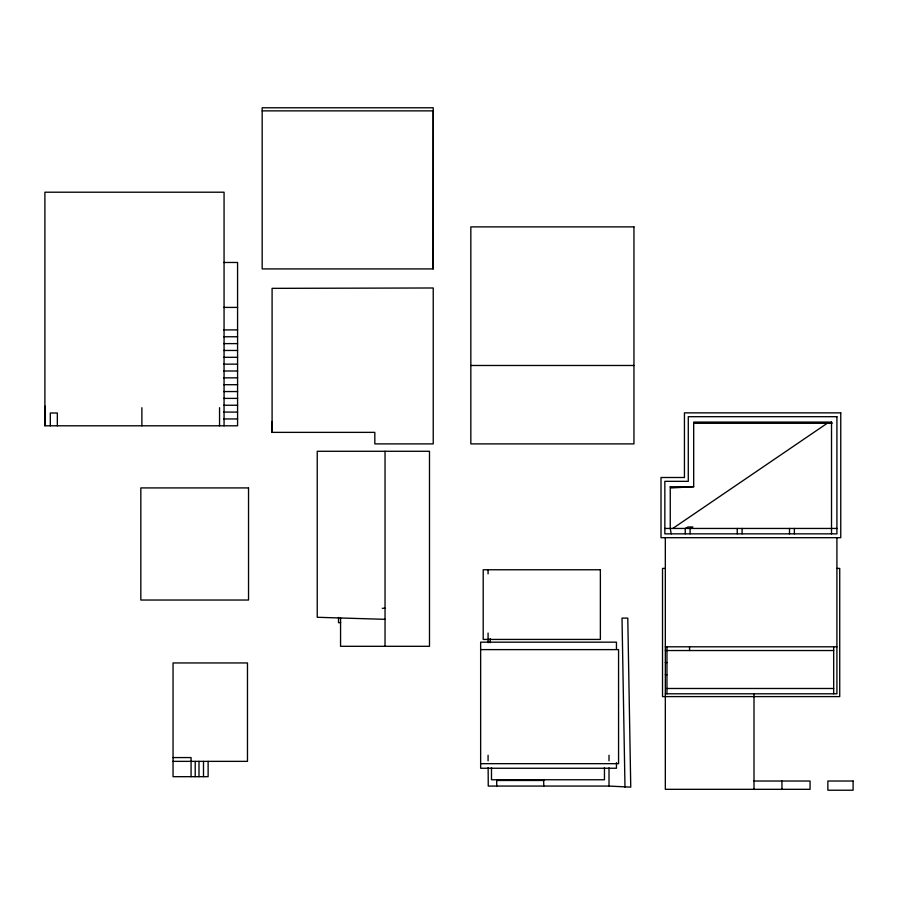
<?xml version="1.0" encoding="UTF-8"?>
<svg xmlns="http://www.w3.org/2000/svg" width="898" height="898" viewBox="0 0 898 898"><rect width="100%" height="100%" fill="white"/><g stroke="black" fill="none" stroke-linecap="round" stroke-linejoin="round"><path stroke-width="1.35" d="M433.184 260.802L433.229 107.782L262.171 107.782L262.171 268.917L433.184 268.917L433.229 110.869L262.171 110.869M271.926 432.365L272.094 421.544L271.926 432.365L374.825 432.365L374.825 443.893L433.229 443.893L433.229 287.989L272.094 288.348L272.094 432.365M223.714 262.474L237.577 262.474L237.577 425.798L44.9 425.798L45.349 406.21M672.972 528.327L827.215 423.295M693.683 486.738L670.851 487.951L670.256 486.738L693.683 486.738L693.683 422.094L831.514 422.094L832.109 423.295L693.683 423.295M223.714 307.408L237.577 307.408M223.714 329.903L237.577 329.903M223.714 336.761L237.577 336.761M223.714 343.608L237.577 343.608M223.714 350.456L237.577 350.456M223.714 357.303L237.577 357.303M223.714 364.15L237.577 364.15M470.833 365.486L633.954 365.486M223.714 370.997L237.577 370.997M223.714 377.856L237.577 377.856M223.714 384.703L237.577 384.703M223.714 391.55L237.577 391.55M223.714 398.398L237.577 398.398M223.714 405.245L237.577 405.245M223.714 412.092L237.577 412.092M223.714 418.951L237.577 418.951M664.846 528.451L836.914 528.451M665.306 568.412L662.522 568.412L662.522 696.601L839.731 696.601L839.731 568.412L836.936 568.412M382.301 608.272L385.029 608.272M340.679 622.684L338.512 622.684L338.512 617.442M665.328 646.796L836.914 646.796M480.688 649.613L618.565 649.613L618.565 763.67L480.688 763.67M665.328 650.534L833.681 650.534M665.328 662.567L666.967 662.567M665.328 674.712L666.967 674.712M666.967 688.485L833.681 688.485M665.328 693.795L836.914 693.795L836.914 538.003M173.045 757.575L191.072 757.575L191.072 776.68M173.045 761.358L247.478 761.358L247.478 662.949L173.045 662.949L173.045 776.68L208.123 776.68L208.123 761.358M496.706 780.474L543.728 780.474M754.006 781.024L810.063 781.024L810.063 789.32L665.328 789.32L665.328 537.554M624.986 787.142L622.011 618.105L627.781 618.105L630.755 787.142L609.012 786.064L488.254 786.064L488.142 767.577M385.029 619.328L317.241 617.285L317.241 451.279L429.491 451.279L429.491 646.302L340.566 646.302L340.566 617.779M671.221 533.85L670.256 528.451L670.256 486.738M833.681 646.571L833.681 693.795M831.514 422.094L831.514 533.85M794.371 528.451L794.371 533.85M789.51 528.451L789.51 533.85M781.945 781.024L781.945 789.32M754.006 693.795L754.006 789.32M742.096 528.451L742.096 533.85M737.236 528.451L737.236 533.85M690.102 533.85L690.102 528.451L692.874 526.98L688.014 526.98L685.241 528.451L685.241 533.85M689.552 646.571L689.552 650.534M666.967 647.11L666.967 693.795M616.455 649.175L616.455 642.171L480.643 642.171L480.643 768.25L616.455 768.25L616.455 762.649M609.012 755.263L609.012 760.819M609.012 767.835L609.012 786.064M604.455 767.577L604.455 779.756L491.487 779.756L491.487 767.577M543.728 779.756L543.728 786.064M496.706 779.756L496.706 786.064M490.241 638.557L490.241 642.699M488.074 569.759L488.074 573.889M488.074 633.034L488.074 642.699M488.074 755.263L488.074 760.819M433.184 251.07L433.184 268.917M385.029 451.279L385.029 646.302M224.062 425.798L224.062 192.206L44.9 192.206L44.9 425.798M219.55 407.692L219.55 425.798M203.498 761.358L203.498 776.68M198.997 761.358L198.997 776.68M195.214 761.358L195.214 776.68M141.884 407.714L141.884 425.798M57.337 425.798L57.337 413.001L50.31 413.001L50.31 425.798M633.954 226.88L470.833 226.88L470.833 443.893L633.954 443.893L633.954 226.88M840.753 412.856L684.444 412.856L684.444 477.5L661.007 477.5L661.007 537.689L840.753 537.689L840.753 412.856M836.914 416.694L688.283 416.694L688.283 481.339L664.846 481.339L664.846 533.85L836.914 533.85L836.914 416.694M248.533 487.917L140.829 487.917L140.829 600.032L248.533 600.032L248.533 487.917M600.369 569.759L483.203 569.759L483.203 639.432L600.369 639.432L600.369 569.759M853.1 781.024L827.866 781.024L827.866 790.218L853.1 790.218L853.1 781.024"/></g></svg>
